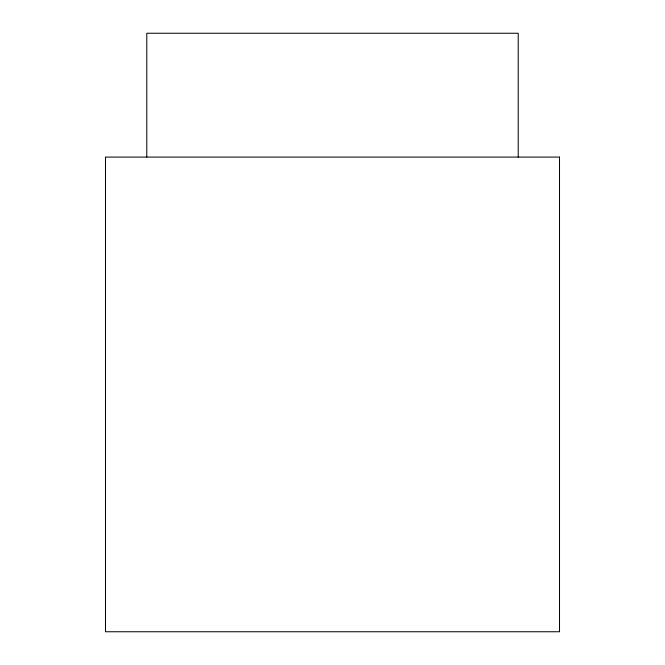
<?xml version="1.0" encoding="UTF-8"?>
<svg xmlns="http://www.w3.org/2000/svg" width="665" height="665" viewBox="0 0 665 665"><rect width="100%" height="100%" fill="white"/><g stroke="black" fill="none" stroke-linecap="round" stroke-linejoin="round"><path stroke-width="1" d="M518.218 157.081L518.218 33.25L146.782 33.25L146.782 157.081M559.514 157.081L105.486 157.081L105.486 631.75L559.514 631.75L559.514 157.081"/></g></svg>
